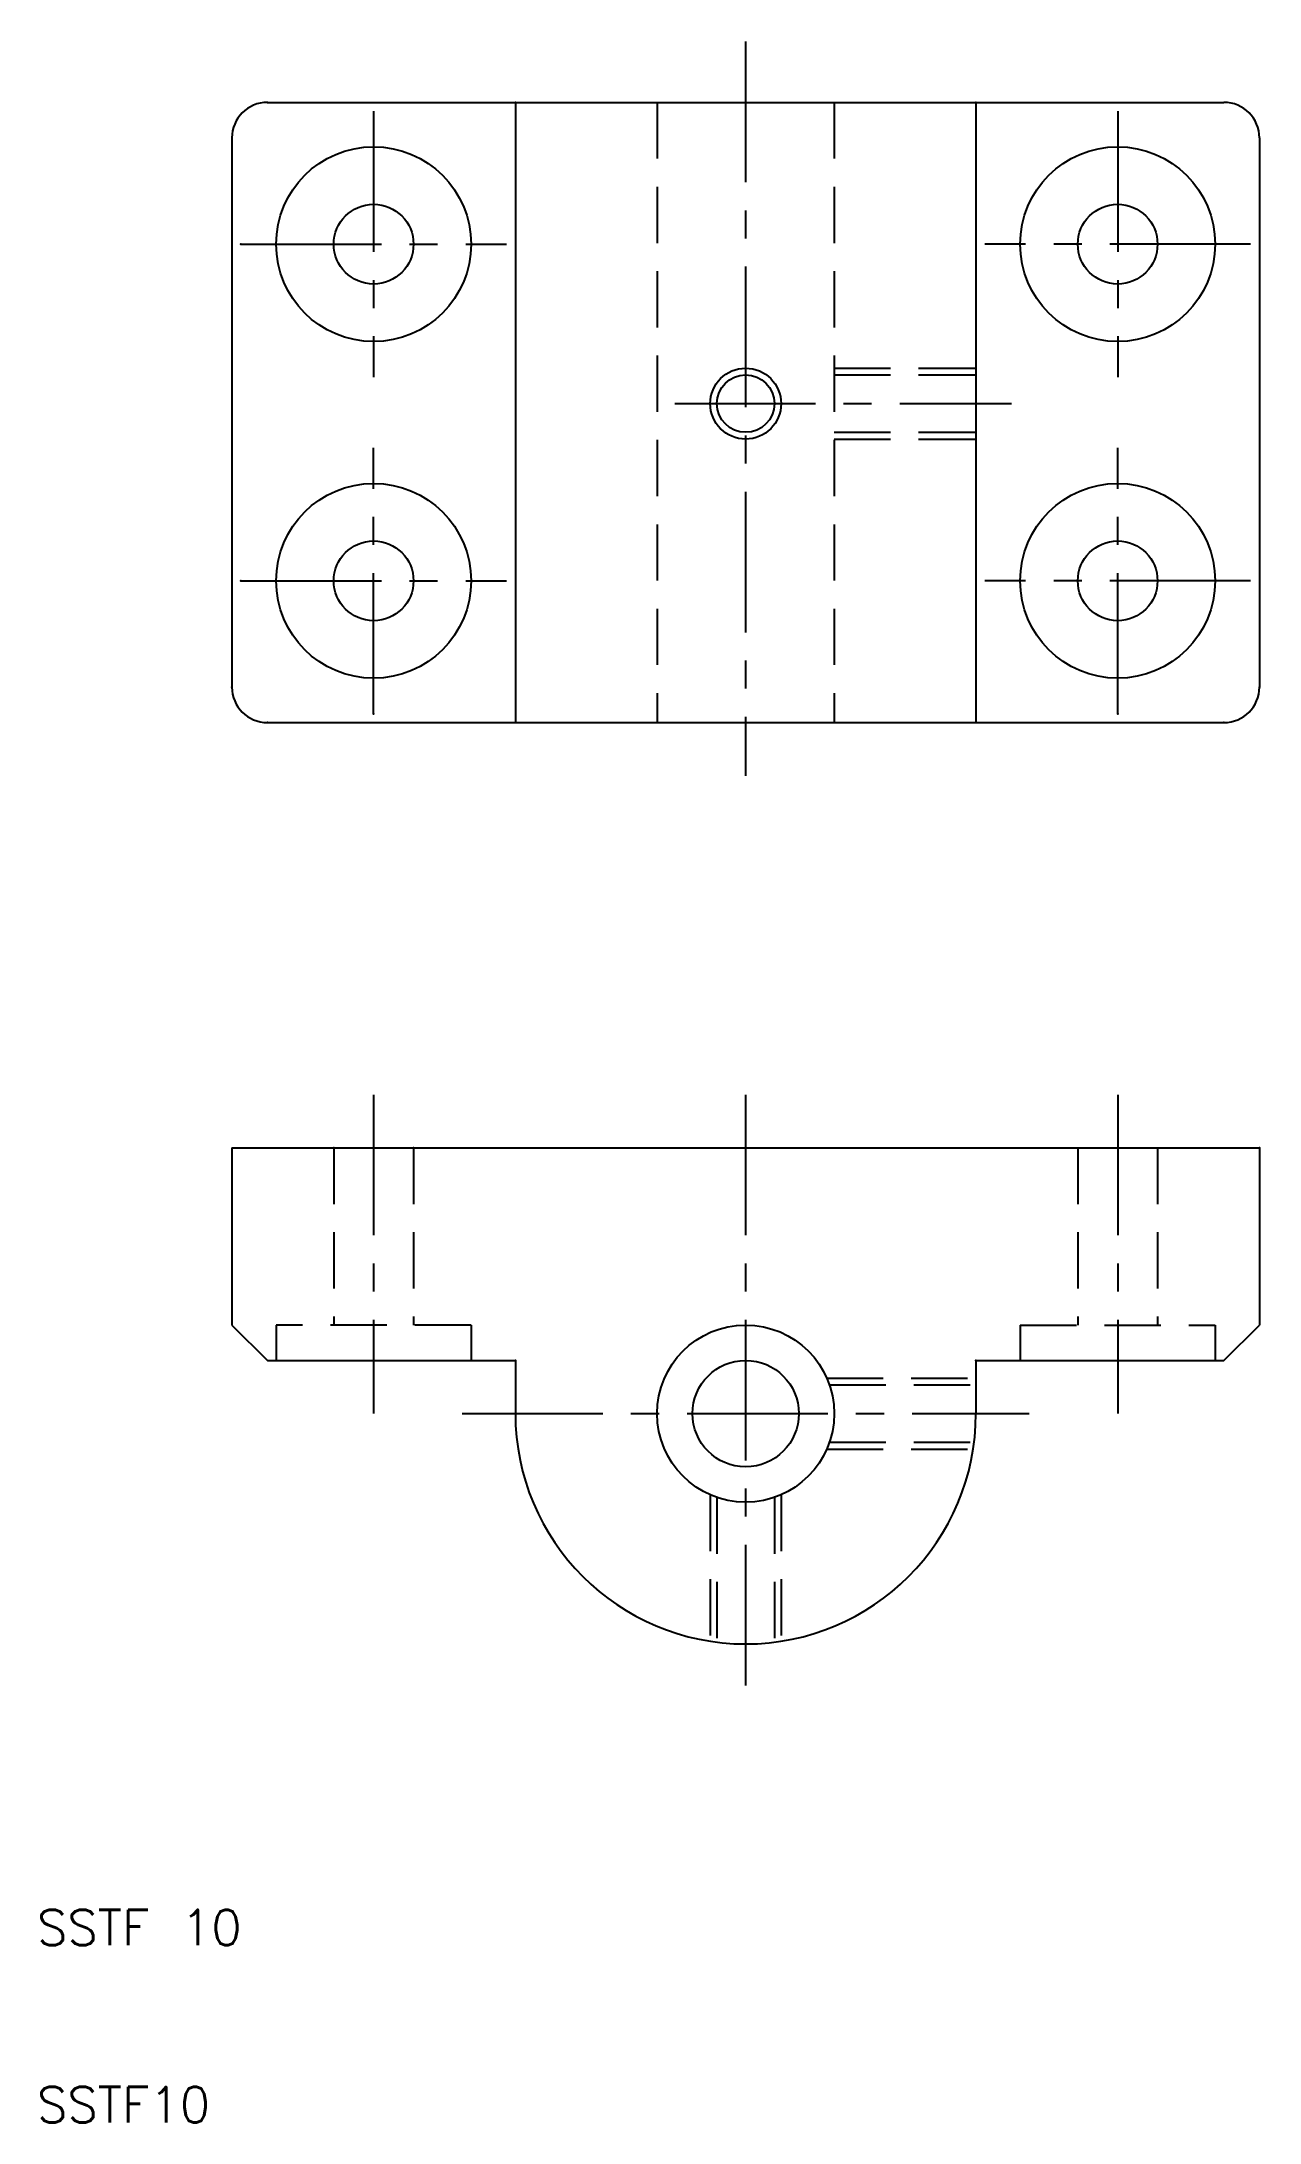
# Model space of a CAD drawing. Extents: x 10 to 79, y 10 to 127.
import ezdxf

# ---------------------------------------------------------------- set-up
doc = ezdxf.new("R2010")
doc.units = 0
doc.header["$LTSCALE"] = 0.25
doc.linetypes.add('CENTER', pattern=[50.8, 31.75, -6.35, 6.35, -6.35])
doc.linetypes.add('DASHED', pattern=[19.05, 12.7, -6.35])
doc.layers.get('0').update_dxf_attribs({"linetype": 'CONTINUOUS'})
doc.layers.add('CENTER', color=1, linetype='CENTER')
doc.styles.get("Standard").update_dxf_attribs({"font": 'txt.shx', "bigfont": 'extfont.shx'})

msp = doc.modelspace()

# ---------------------------------------------------------------- linework, layer by layer
for p, q in [((23, 124), (77, 124)), ((37, 124), (37, 89)), ((63, 124), (63, 89)), ((21, 122), (21, 91)), ((79, 122), (79, 91)), ((23, 89), (77, 89)), ((21, 65), (79, 65)), ((21, 65), (21, 55)), ((79, 65), (79, 55)), ((21, 55), (23, 53)), ((77, 53), (79, 55)), ((23, 53), (37, 53)), ((37, 53), (37, 50)), ((63, 53), (77, 53)), ((63, 53), (63, 50))]:
    msp.add_line(p, q)
at = {"color": 3, "linetype": 'DASHED'}
for p, q in [((45, 124), (45, 89)), ((55, 124), (55, 89)), ((55, 109), (63, 109)), ((55, 108.62), (63, 108.62)), ((55, 105.38), (63, 105.38)), ((55, 105), (63, 105)), ((26.75, 65), (26.75, 55)), ((31.25, 65), (31.25, 55)), ((68.75, 65), (68.75, 55)), ((73.25, 65), (73.25, 55)), ((34.5, 55), (23.5, 55)), ((23.5, 55), (23.5, 53)), ((34.5, 55), (34.5, 53)), ((65.5, 55), (76.5, 55)), ((65.5, 55), (65.5, 53)), ((76.5, 55), (76.5, 53)), ((54.58, 52), (62.85, 52)), ((54.73, 51.62), (62.9, 51.62)), ((54.73, 48.38), (62.9, 48.38)), ((54.58, 48), (62.85, 48)), ((48, 45.42), (48, 37.15)), ((48.38, 45.27), (48.38, 37.1)), ((51.62, 45.27), (51.62, 37.1)), ((52, 45.42), (52, 37.15))]:
    msp.add_line(p, q, dxfattribs=at)
for centre, radius in [((29, 116), 5.5), ((71, 116), 5.5), ((29, 116), 2.25), ((71, 116), 2.25), ((50, 107), 1.62), ((29, 97), 5.5), ((71, 97), 5.5), ((29, 97), 2.25), ((71, 97), 2.25), ((50, 50), 5), ((50, 50), 3)]:
    msp.add_circle(centre, radius)
at = {"color": 3}
msp.add_circle((50, 107), 2, dxfattribs=at)
for centre, radius, start, end in [((23, 122), 2, 90, 180), ((77, 122), 2, 0, 90), ((23, 91), 2, 180, 270), ((77, 91), 2, 270, 0), ((50, 50), 13, 180, 0)]:
    msp.add_arc(centre, radius, start, end)
at = {"color": 3, "linetype": 'DASHED'}
for p in [(23, 124), (37, 124), (63, 124), (21.5, 116), (21.5, 97), (79, 91), (29, 89.5), (71, 89.5), (23, 89), (26.75, 65), (31.25, 65), (23.5, 53), (23.5, 53), (34.5, 53), (63, 53), (76.5, 53), (50, 37)]:
    msp.add_point(p, dxfattribs=at)
for p in [(21, 91), (77, 89), (77, 89), (79, 65), (79, 65), (79, 65), (37, 53)]:
    msp.add_point(p)
at = {"layer": 'CENTER', "color": 1, "linetype": 'CENTER'}
for p, q in [((50, 127.43), (50, 86)), ((29, 123.5), (29, 108.5)), ((71, 123.5), (71, 108.5)), ((21.5, 116), (36.5, 116)), ((78.5, 116), (63.5, 116)), ((46, 107), (65, 107)), ((29, 89.5), (29, 104.5)), ((71, 89.5), (71, 104.5)), ((21.5, 97), (36.5, 97)), ((78.5, 97), (63.5, 97)), ((29, 68), (29, 50)), ((50, 68), (50, 34)), ((71, 68), (71, 50)), ((34, 50), (66, 50))]:
    msp.add_line(p, q, dxfattribs=at)

# ---------------------------------------------------------------- texts
for s, p in [('SSTF 10', (10, 20)), ('SSTF10', (10, 10))]:
    msp.add_text(s, height=2).set_placement(p)

doc.saveas('drawing.dxf')
